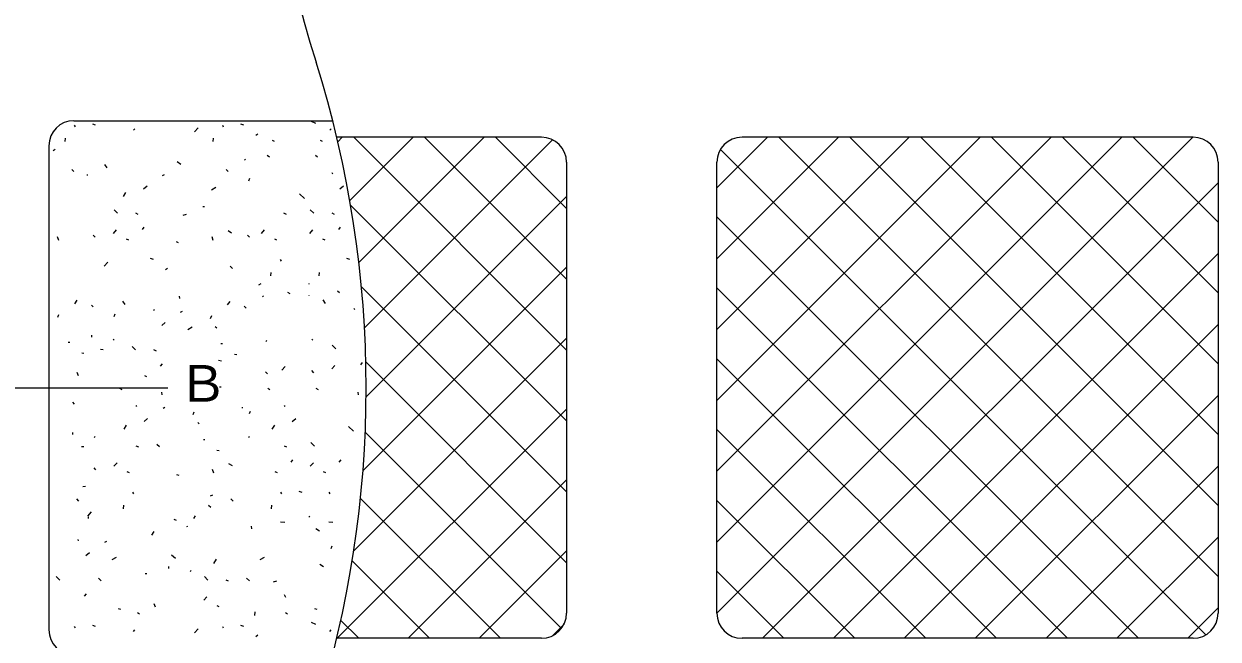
# Model space of a CAD drawing. Units: millimetres at full size, sheet at 1:20; details may follow other scales. Extents: x -7610 to 7610, y -5340 to 5340.
# Drawn here: x -5243 to -2860, y -518 to 710 of the extents above; entities that cross this region are included whole.
import ezdxf
from ezdxf.enums import TextEntityAlignment as Align

# ---------------------------------------------------------------- set-up
doc = ezdxf.new("R2010")
doc.units = ezdxf.units.MM
doc.header["$LTSCALE"] = 20
for name, color, linetype in [('0-0_枠', 5, 'Continuous'), ('0-1_菱形金網', 4, 'Continuous'), ('0-5_分割線', 7, 'Continuous'), ('0-6_寸法', 7, 'Continuous'), ('0-8_ハッチング', 3, 'Continuous')]:
    doc.layers.add(name, color=color, linetype=linetype)
doc.styles.add('HGPｺﾞｼｯｸE', font='')
doc.styles.get('HGPｺﾞｼｯｸE').set_extended_font_data('HGPｺﾞｼｯｸE')

msp = doc.modelspace()

# ---------------------------------------------------------------- linework, layer by layer
at = {"layer": '0-0_枠'}
for p, q in [((-5143, 516.63), (-4626.71, 516.63)), ((-4210, 483.63), (-4618.6, 483.63)), ((-2910, 483.63), (-3810, 483.63)), ((-5193, 466.63), (-5193, -499.37)), ((-4160, 433.63), (-4160, -466.37)), ((-3860, -466.37), (-3860, 433.63)), ((-2860, 433.63), (-2860, -466.37)), ((-4210, -516.37), (-4618.6, -516.37)), ((-2910, -516.37), (-3810, -516.37))]:
    msp.add_line(p, q, dxfattribs=at)
for centre, start, end in [((-5143, 466.63), 90, 180), ((-4210, 433.63), 0, 90), ((-3810, 433.63), 90, 180), ((-2910, 433.63), 0, 90), ((-4210, -466.37), 270, 0), ((-3810, -466.37), 180, 270), ((-2910, -466.37), 270, 0), ((-5143, -499.37), 180, 270)]:
    msp.add_arc(centre, 50, start, end, dxfattribs=at)
at = {"layer": '0-1_菱形金網'}
for p, q in [((-4616.49, 474.68), (-4607.54, 483.63)), ((-4592.52, 357.23), (-4466.12, 483.63)), ((-4584.85, 483.63), (-4160, 58.78)), ((-4574.52, 233.81), (-4324.7, 483.63)), ((-4563.33, 103.58), (-4188.25, 478.65)), ((-4443.42, 483.63), (-4160, 200.2)), ((-4302, 483.63), (-4160, 341.62)), ((-3860, 382.64), (-3759.01, 483.63)), ((-3860, -324.47), (-3051.91, 483.63)), ((-3860, -465.89), (-2910.49, 483.63)), ((-3860, 241.22), (-3617.59, 483.63)), ((-3860, 99.8), (-3476.17, 483.63)), ((-3860, -41.62), (-3334.75, 483.63)), ((-3860, -183.04), (-3193.33, 483.63)), ((-3736.32, 483.63), (-2860, -392.69)), ((-3594.9, 483.63), (-2860, -251.27)), ((-3453.47, 483.63), (-2860, -109.85)), ((-3312.05, 483.63), (-2860, 31.57)), ((-3170.63, 483.63), (-2860, 172.99)), ((-3029.21, 483.63), (-2860, 314.42)), ((-3853.09, 458.98), (-2884.64, -509.47)), ((-3769.07, -516.37), (-2860, 392.69)), ((-4560.08, -34.59), (-4160, 365.48)), ((-4590.98, 348.34), (-4160, -82.64)), ((-3860, 324.47), (-3019.16, -516.37)), ((-3627.64, -516.37), (-2860, 251.27)), ((-4566.38, -182.31), (-4160, 224.06)), ((-4569.43, 185.37), (-4160, -224.06)), ((-3860, 183.04), (-3160.58, -516.37)), ((-3486.22, -516.37), (-2860, 109.85)), ((-4584.66, -342.02), (-4160, 82.64)), ((-4560.61, 35.13), (-4160, -365.48)), ((-3860, 41.62), (-3302, -516.37)), ((-3344.8, -516.37), (-2860, -31.57)), ((-4618.91, -517.69), (-4160, -58.78)), ((-4561.82, -105.08), (-4170.23, -496.68)), ((-3860, -99.8), (-3443.42, -516.37)), ((-3203.38, -516.37), (-2860, -172.99)), ((-4476.17, -516.37), (-4160, -200.2)), ((-4571.29, -237.04), (-4291.95, -516.37)), ((-3860, -241.22), (-3584.85, -516.37)), ((-3061.96, -516.37), (-2860, -314.42)), ((-4334.75, -516.37), (-4160, -341.62)), ((-4587.79, -361.96), (-4433.37, -516.37)), ((-3860, -382.64), (-3726.27, -516.37)), ((-2920.54, -516.37), (-2860, -455.84)), ((-4610.44, -480.73), (-4574.79, -516.37)), ((-4188.44, -511.49), (-4164.89, -487.93))]:
    msp.add_line(p, q, dxfattribs=at)
at = {"layer": '0-5_分割線'}
for centre, start, end in [((-2598.75, 1287.59), 162.50768, 197.60244), ((-6722.5, -16.37), 342.50768, 17.49232)]:
    msp.add_arc(centre, 2162.5, start, end, dxfattribs=at)
at = {"layer": '0-6_寸法'}
msp.add_line((-5664, -16.37), (-4956, -16.37), dxfattribs=at)
at = {"layer": '0-8_ハッチング'}
for p, q in [((-5142.49, 507.55), (-5140.61, 504.41)), ((-5106.04, 510.06), (-5100.38, 508.18)), ((-5024.33, 497.49), (-5021.81, 500.64)), ((-4902.24, 494.35), (-4895.33, 502.52)), ((-4846.93, 507.55), (-4845.05, 504.41)), ((-4810.48, 510.06), (-4804.82, 508.18)), ((-4669.69, 515.72), (-4660.89, 511.95)), ((-4632.61, 497.49), (-4630.09, 500.64)), ((-5160.72, 474.87), (-5160.09, 481.78)), ((-4865.16, 474.87), (-4864.53, 481.78)), ((-4780.31, 487.44), (-4775.91, 490.58)), ((-4747.62, 478.01), (-4743.85, 475.49)), ((-4651.46, 478.01), (-4647.69, 475.49)), ((-5184.6, 457.27), (-5180.21, 459.78)), ((-5081.95, 429.28), (-5077.55, 422.37)), ((-4936.76, 434.94), (-4929.84, 429.91)), ((-4802.88, 439.97), (-4801.62, 438.08)), ((-4757.47, 447.51), (-4753.07, 444.37)), ((-4661.31, 447.51), (-4656.91, 444.37)), ((-5147.38, 419.23), (-5143.6, 415.46)), ((-5116.58, 409.17), (-5116.58, 407.28)), ((-4966.3, 407.28), (-4962.52, 409.17)), ((-4839.33, 419.23), (-4835.56, 415.46)), ((-4628.63, 412.94), (-4627.37, 410.43)), ((-5004.01, 380.89), (-4997.09, 386.54)), ((-4868.87, 378.37), (-4860.07, 384.03)), ((-4794.08, 396.6), (-4792.19, 401.63)), ((-4612.29, 380.89), (-4605.37, 386.54)), ((-5044.23, 365.17), (-5039.21, 373.34)), ((-4692.73, 370.83), (-4682.68, 361.4)), ((-5063.09, 338.77), (-5056.18, 331.86)), ((-4885.84, 345.06), (-4882.7, 345.06)), ((-4671.37, 338.77), (-4664.45, 331.86)), ((-5020.35, 332.49), (-5015.32, 329.97)), ((-4925.44, 328.09), (-4918.53, 329.97)), ((-4724.79, 332.49), (-4719.76, 329.97)), ((-4628.63, 332.49), (-4623.6, 329.97)), ((-5104.64, 288.49), (-5100.86, 284.09)), ((-5064.35, 291.63), (-5058.06, 298.55)), ((-5003.38, 304.2), (-5007.15, 299.8)), ((-4835.56, 297.29), (-4828.65, 292.89)), ((-4796.59, 288.49), (-4792.82, 284.09)), ((-4768.79, 291.63), (-4762.5, 298.55)), ((-4672.62, 291.63), (-4666.34, 298.55)), ((-4611.66, 304.2), (-4615.43, 299.8)), ((-5176.29, 285.35), (-5173.77, 278.43)), ((-5038.58, 280.95), (-5034.18, 279.06)), ((-4939.27, 275.29), (-4934.87, 273.41)), ((-4868.24, 285.35), (-4865.73, 278.43)), ((-4743.02, 280.95), (-4738.62, 279.06)), ((-4646.86, 280.95), (-4642.46, 279.06)), ((-4990.81, 241.98), (-4985.15, 240.09)), ((-4731.7, 239.47), (-4729.82, 236.32)), ((-4599.09, 241.98), (-4593.43, 240.09)), ((-5082.57, 226.27), (-5075.66, 234.44)), ((-4960.64, 219.35), (-4956.24, 222.5)), ((-4831.16, 226.27), (-4826.76, 221.87)), ((-4773.81, 189.18), (-4769.41, 191.7)), ((-4749.93, 206.78), (-4749.3, 213.7)), ((-4674.64, 190.91), (-4673.25, 191.7)), ((-4653.77, 206.78), (-4653.14, 213.7)), ((-4766.81, 167.18), (-4765.55, 165.29)), ((-4716.73, 174.72), (-4712.33, 171.58)), ((-4674.64, 168.52), (-4674.05, 167.65)), ((-4617.42, 177.07), (-4613.02, 173.93)), ((-5141.47, 151.3), (-5136.44, 158.22)), ((-5108.16, 148.79), (-5104.39, 145.02)), ((-5045.88, 156.5), (-5041.48, 149.58)), ((-4933.37, 166.55), (-4932.74, 161.52)), ((-4836.58, 148.95), (-4831.55, 155.87)), ((-4803.27, 146.44), (-4799.5, 142.67)), ((-4646.33, 158.85), (-4641.93, 151.93)), ((-5175.41, 124.28), (-5172.9, 129.93)), ((-5062.9, 126.16), (-5061.02, 131.19)), ((-4984.28, 140.15), (-4983.03, 137.64)), ((-4930.23, 134.5), (-4926.46, 136.38)), ((-4870.52, 121.93), (-4868.01, 127.58)), ((-4584.74, 142.51), (-4583.48, 139.99)), ((-4967.94, 108.1), (-4961.03, 113.75)), ((-4915.77, 99.93), (-4906.97, 104.96)), ((-4861.09, 106.21), (-4857.95, 103.07)), ((-5154.67, 74.62), (-5151.53, 74.62)), ((-5108.16, 88.45), (-5108.16, 84.68)), ((-5064.16, 78.39), (-5062.9, 80.91)), ((-4849.78, 72.27), (-4846.64, 72.27)), ((-4759.27, 76.04), (-4758.01, 78.56)), ((-4667.77, 78.39), (-4666.51, 80.91)), ((-5127.64, 53.25), (-5123.24, 52.62)), ((-5089.93, 60.8), (-5084.9, 60.17)), ((-5027.02, 65.99), (-5020.11, 59.07)), ((-4984.28, 59.7), (-4979.26, 57.19)), ((-4822.75, 50.9), (-4818.35, 50.27)), ((-4627.48, 68.34), (-4620.56, 61.42)), ((-4967.31, 31.42), (-4971.09, 27.02)), ((-4854.81, 38.96), (-4848.52, 37.7)), ((-4728.05, 18.85), (-4721.76, 25.76)), ((-4628.74, 21.2), (-4622.45, 28.11)), ((-4567.77, 33.77), (-4571.54, 29.37)), ((-5137.07, 14.91), (-5134.56, 8)), ((-5002.51, 8.16), (-4998.11, 6.28)), ((-4760.53, 15.7), (-4756.76, 11.3)), ((-4669.02, 18.06), (-4665.25, 13.66)), ((-5051.91, -16.96), (-5047.51, -20.1)), ((-4852.67, -14.44), (-4849.52, -14.44)), ((-4756.35, -16.96), (-4751.95, -20.1)), ((-4660.19, -16.96), (-4655.79, -20.1)), ((-5146.25, -45.24), (-5142.48, -49.01)), ((-4968.32, -25.13), (-4967.69, -30.16)), ((-4576.6, -25.13), (-4575.97, -30.16)), ((-5019.23, -51.53), (-5017.97, -54.04)), ((-4965.18, -57.18), (-4961.4, -55.3)), ((-4905.46, -69.75), (-4902.95, -64.1)), ((-4807.41, -55.3), (-4807.41, -57.18)), ((-4792.96, -67.87), (-4791.07, -62.84)), ((-4723.67, -51.53), (-4722.41, -54.04)), ((-5043.11, -99.29), (-5038.08, -91.12)), ((-5002.89, -83.58), (-4995.97, -77.92)), ((-4896.04, -85.47), (-4892.89, -88.61)), ((-4747.55, -99.29), (-4742.52, -91.12)), ((-4707.33, -83.58), (-4700.41, -77.92)), ((-4595.45, -93.64), (-4585.39, -103.07)), ((-5146.25, -105.58), (-5146.25, -109.35)), ((-5102.26, -115.64), (-5101, -113.12)), ((-4794.21, -115.64), (-4792.96, -113.12)), ((-5128.03, -133.24), (-5123, -133.86)), ((-5019.23, -131.98), (-5014.2, -134.49)), ((-4977.75, -128.84), (-4972.09, -133.86)), ((-4884.72, -119.41), (-4881.58, -119.41)), ((-4857.7, -140.78), (-4853.3, -141.41)), ((-4723.67, -131.98), (-4718.64, -134.49)), ((-4670.25, -125.69), (-4663.33, -132.61)), ((-5063.23, -172.83), (-5056.94, -165.92)), ((-4706.7, -160.26), (-4710.47, -164.66)), ((-4671.5, -172.83), (-4665.22, -165.92)), ((-4610.54, -160.26), (-4614.31, -164.66)), ((-5103.51, -175.98), (-5099.74, -180.38)), ((-5037.46, -183.52), (-5033.06, -185.4)), ((-4938.15, -189.17), (-4933.75, -191.06)), ((-4867.12, -179.12), (-4864.61, -186.03)), ((-4834.44, -167.18), (-4827.53, -171.58)), ((-4741.9, -183.52), (-4737.5, -185.4)), ((-4645.73, -183.52), (-4641.33, -185.4)), ((-5125.51, -213.69), (-5119.86, -212.43)), ((-5138.08, -238.2), (-5133.68, -242.6)), ((-5026.14, -225), (-5024.26, -228.14)), ((-4870.27, -231.92), (-4865.87, -230.03)), ((-4830.04, -238.2), (-4825.64, -242.6)), ((-4730.58, -225), (-4728.7, -228.14)), ((-4694.13, -222.49), (-4688.47, -224.37)), ((-4634.42, -225), (-4632.53, -228.14)), ((-5044.37, -257.69), (-5043.74, -250.77)), ((-4874.67, -250.77), (-4869.64, -254.54)), ((-4748.81, -257.69), (-4748.18, -250.77)), ((-5115.46, -272.77), (-5107.91, -263.97)), ((-5114.84, -273.72), (-5114.84, -277.49)), ((-4943.88, -278.75), (-4938.85, -280.63)), ((-4903.58, -277.17), (-4900.44, -272.14)), ((-4730.65, -283.78), (-4722.48, -284.41)), ((-4674.64, -274.2), (-4672.13, -272.77)), ((-4634.49, -283.78), (-4626.32, -284.41)), ((-4987.87, -310.18), (-4982.85, -303.26)), ((-4918.11, -291.95), (-4916.85, -293.83)), ((-4789.11, -292.58), (-4788.48, -297.6)), ((-4660.26, -296.98), (-4653.35, -302)), ((-5135.58, -318.97), (-5134.32, -321.49)), ((-5081.53, -324.63), (-5077.75, -322.75)), ((-4630.09, -337.2), (-4627.58, -331.55)), ((-5119.24, -351.03), (-5112.32, -345.37)), ((-5067.07, -359.2), (-5058.27, -354.17)), ((-4948.28, -349.77), (-4940.73, -356.69)), ((-4771.51, -359.2), (-4762.71, -354.17)), ((-4954.56, -373.03), (-4954.56, -376.8)), ((-4910.56, -383.09), (-4909.31, -380.57)), ((-4863.9, -366.74), (-4858.87, -358.57)), ((-4652.72, -368.63), (-4645.18, -373.03)), ((-5178.32, -393.14), (-5171.41, -400.06)), ((-5094.1, -396.28), (-5088.44, -401.31)), ((-5001.07, -386.86), (-4997.93, -386.86)), ((-4882.76, -393.14), (-4875.84, -400.06)), ((-4840.02, -399.43), (-4834.99, -401.94)), ((-4798.53, -396.28), (-4792.88, -401.31)), ((-4745.11, -403.83), (-4738.2, -401.94)), ((-5118.61, -427.71), (-5122.38, -432.11)), ((-4983.47, -446.57), (-4980.96, -453.48)), ((-4884.02, -440.28), (-4877.73, -433.37)), ((-4858.25, -450.97), (-4853.85, -452.85)), ((-4723.74, -428.97), (-4721.23, -434)), ((-5054.5, -456.62), (-5050.1, -458.51)), ((-5016.16, -464.79), (-5012.39, -467.31)), ((-4782.19, -471.08), (-4781.56, -463.54)), ((-4720.6, -464.79), (-4716.83, -467.31)), ((-4662.78, -456.62), (-4658.38, -458.51)), ((-5142.49, -492.45), (-5140.61, -495.59)), ((-5106.04, -489.94), (-5100.38, -491.82)), ((-5024.33, -502.51), (-5021.81, -499.36)), ((-4902.24, -505.65), (-4895.33, -497.48)), ((-4846.93, -492.45), (-4845.05, -495.59)), ((-4810.48, -489.94), (-4804.82, -491.82)), ((-4669.69, -484.28), (-4660.89, -488.05)), ((-4632.61, -502.51), (-4630.09, -499.36)), ((-4780.31, -512.56), (-4775.91, -509.42))]:
    msp.add_line(p, q, dxfattribs=at)

# ---------------------------------------------------------------- texts
at = {"layer": '0-6_寸法', "color": 3, "style": 'HGPｺﾞｼｯｸE'}
msp.add_text('Ｂ', height=73.31, dxfattribs=at).set_placement((-4936, -66.37), align=Align.BOTTOM_LEFT)

doc.saveas('drawing.dxf')
